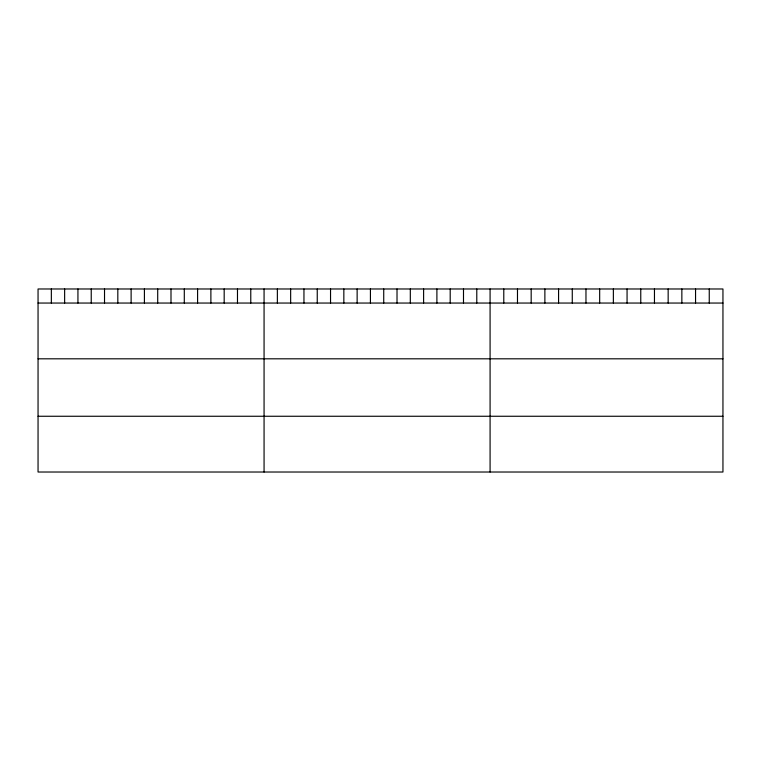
<?xml version="1.0" encoding="UTF-8"?>
<svg xmlns="http://www.w3.org/2000/svg" width="761" height="761" viewBox="0 0 761 761"><rect width="100%" height="100%" fill="white"/><g stroke="black" fill="none" stroke-linecap="round" stroke-linejoin="round"><path stroke-width="1.14" d="M722.95 303.049L722.95 472.02L38.05 472.02L38.05 288.98L722.95 288.98L722.95 303.049L38.05 303.049M38.05 358.812L722.95 358.812M38.05 416.257L722.95 416.257M709.252 288.98L709.252 303.049M695.554 288.98L695.554 303.049M681.856 288.98L681.856 303.049M668.158 288.98L668.158 303.049M654.46 288.98L654.46 303.049M640.762 288.98L640.762 303.049M627.064 288.98L627.064 303.049M613.366 288.98L613.366 303.049M599.668 288.98L599.668 303.049M585.97 288.98L585.97 303.049M572.272 288.98L572.272 303.049M558.574 288.98L558.574 303.049M544.876 288.98L544.876 303.049M531.178 288.98L531.178 303.049M517.48 288.98L517.48 303.049M503.782 288.98L503.782 303.049M490.084 288.98L490.084 472.02M476.786 288.98L476.786 303.049M463.497 288.98L463.497 303.049M450.198 288.98L450.198 303.049M436.9 288.98L436.9 303.049M423.611 288.98L423.611 303.049M410.312 288.98L410.312 303.049M397.014 288.98L397.014 303.049M383.725 288.98L383.725 303.049M370.426 288.98L370.426 303.049M357.137 288.98L357.137 303.049M343.839 288.98L343.839 303.049M330.54 288.98L330.54 303.049M317.251 288.98L317.251 303.049M303.953 288.98L303.953 303.049M290.654 288.98L290.654 303.049M277.365 288.98L277.365 303.049M264.067 288.98L264.067 472.02M250.769 288.98L250.769 303.049M237.48 288.98L237.48 303.049M224.181 288.98L224.181 303.049M210.883 288.98L210.883 303.049M197.594 288.98L197.594 303.049M184.295 288.98L184.295 303.049M170.997 288.98L170.997 303.049M157.708 288.98L157.708 303.049M144.409 288.98L144.409 303.049M131.12 288.98L131.12 303.049M117.822 288.98L117.822 303.049M104.523 288.98L104.523 303.049M91.234 288.98L91.234 303.049M77.936 288.98L77.936 303.049M64.637 288.98L64.637 303.049M51.348 288.98L51.348 303.049"/></g></svg>
